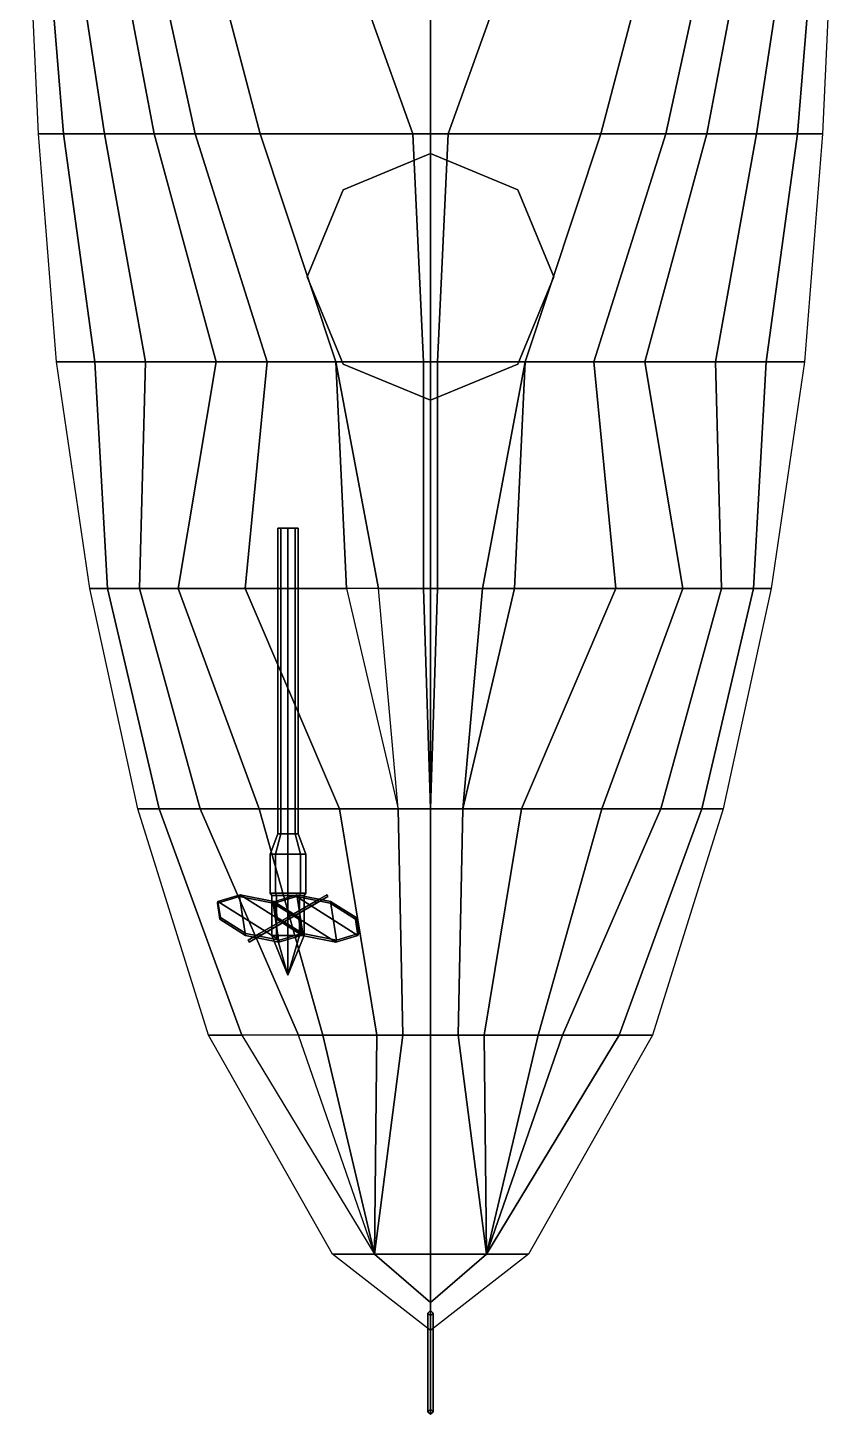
# Model space of a CAD drawing. Header units: millimetres. Extents: x -9 to 9, y -48 to 62.
# Drawn here: x -7.97 to 7.97, y -47.95 to -20.52 of the extents above; entities that cross this region are included whole.
import ezdxf

# ---------------------------------------------------------------- set-up
doc = ezdxf.new("R2010")
doc.units = ezdxf.units.MM
doc.layers.add('propeller', color=1, linetype='Continuous')

msp = doc.modelspace()

# ---------------------------------------------------------------- linework, layer by layer
for points in [[(0, -31.99, 13.42), (0, -31.94, 13.38), (0, -3.11, 35.16), (0, -3.11, 35.21)], [(0, -3.11, 35.21), (0, -3.11, 35.16), (0, -31.94, 13.38), (0, -31.99, 13.42)], [(0, -3.11, 35.21), (0, -4.378, 34.253), (0, -32.45, 14.18), (0, -32.49, 14.24)], [(0, -32.49, 14.24), (0, -32.45, 14.18), (0, -4.378, 34.253), (0, -3.11, 35.21)], [(-7.97, -18.02, 3.21), (-7.64, -18.02, 0.05), (-7.26, -22.62, 0.05), (-7.76, -22.62, 3.21)], [(-7.64, -18.02, 0.05), (-7.15, -18.02, -1.85), (-6.45, -22.62, -1.85), (-7.26, -22.62, 0.05)], [(-7.15, -18.02, -1.85), (-6.34, -18.02, -2.88), (-5.47, -22.62, -2.88), (-6.45, -22.62, -1.85)], [(-6.34, -18.02, -2.88), (-5.66, -18.02, -3.41), (-4.66, -22.62, -3.41), (-5.47, -22.62, -2.88)], [(-5.66, -18.02, -3.41), (-4.58, -18.02, -3.97), (-3.37, -22.62, -3.97), (-4.66, -22.62, -3.41)], [(-4.58, -18.02, -3.97), (-2, -18.02, -4.44), (-0.35, -22.62, -4.44), (-3.37, -22.62, -3.97)], [(0, -22.62, -4.44), (-0.35, -22.62, -4.44), (-2, -18.02, -4.44), (0, -18.02, -4.44)], [(0, -18.02, -4.44), (2, -18.02, -4.44), (0.35, -22.62, -4.44), (0, -22.62, -4.44)], [(3.37, -22.62, -3.97), (0.35, -22.62, -4.44), (2, -18.02, -4.44), (4.58, -18.02, -3.97)], [(4.66, -22.62, -3.41), (3.37, -22.62, -3.97), (4.58, -18.02, -3.97), (5.66, -18.02, -3.41)], [(5.47, -22.62, -2.88), (4.66, -22.62, -3.41), (5.66, -18.02, -3.41), (6.34, -18.02, -2.88)], [(6.45, -22.62, -1.85), (5.47, -22.62, -2.88), (6.34, -18.02, -2.88), (7.15, -18.02, -1.85)], [(7.26, -22.62, 0.05), (6.45, -22.62, -1.85), (7.15, -18.02, -1.85), (7.64, -18.02, 0.05)], [(7.76, -22.62, 3.21), (7.26, -22.62, 0.05), (7.64, -18.02, 0.05), (7.97, -18.02, 3.21)], [(-7.76, -22.62, 3.21), (-7.26, -22.62, 0.05), (-6.64, -27.13, 0.05), (-7.4, -27.13, 3.21)], [(-7.26, -22.62, 0.05), (-6.45, -22.62, -1.85), (-5.64, -27.13, -1.85), (-6.64, -27.13, 0.05)], [(-6.45, -22.62, -1.85), (-5.47, -22.62, -2.88), (-4.24, -27.13, -2.88), (-5.64, -27.13, -1.85)], [(-5.47, -22.62, -2.88), (-4.66, -22.62, -3.41), (-3.23, -27.13, -3.41), (-4.24, -27.13, -2.88)], [(-4.66, -22.62, -3.41), (-3.37, -22.62, -3.97), (-1.87, -27.13, -3.97), (-3.23, -27.13, -3.41)], [(-3.37, -22.62, -3.97), (-0.35, -22.62, -4.44), (-0.14, -27.13, -4.44), (-1.87, -27.13, -3.97)], [(0, -27.13, -4.44), (-0.14, -27.13, -4.44), (-0.35, -22.62, -4.44), (0, -22.62, -4.44)], [(0, -22.62, -4.44), (0.35, -22.62, -4.44), (0.14, -27.13, -4.44), (0, -27.13, -4.44)], [(1.87, -27.13, -3.97), (0.14, -27.13, -4.44), (0.35, -22.62, -4.44), (3.37, -22.62, -3.97)], [(3.23, -27.13, -3.41), (1.87, -27.13, -3.97), (3.37, -22.62, -3.97), (4.66, -22.62, -3.41)], [(4.24, -27.13, -2.88), (3.23, -27.13, -3.41), (4.66, -22.62, -3.41), (5.47, -22.62, -2.88)], [(5.64, -27.13, -1.85), (4.24, -27.13, -2.88), (5.47, -22.62, -2.88), (6.45, -22.62, -1.85)], [(6.64, -27.13, 0.05), (5.64, -27.13, -1.85), (6.45, -22.62, -1.85), (7.26, -22.62, 0.05)], [(7.4, -27.13, 3.21), (6.64, -27.13, 0.05), (7.26, -22.62, 0.05), (7.76, -22.62, 3.21)], [(0, -23.01, 3.21), (-1.725, -23.725, 3.21), (-1.725, -23.725, 3.78), (0, -23.01, 3.78)], [(1.725, -23.725, 3.21), (0, -23.01, 3.21), (0, -23.01, 3.78), (1.725, -23.725, 3.78)], [(-1.725, -23.725, 3.21), (-2.44, -25.45, 3.21), (-2.44, -25.45, 3.78), (-1.725, -23.725, 3.78)], [(2.44, -25.45, 3.21), (1.725, -23.725, 3.21), (1.725, -23.725, 3.78), (2.44, -25.45, 3.78)], [(-2.44, -25.45, 3.21), (-1.725, -27.175, 3.21), (-1.725, -27.175, 3.78), (-2.44, -25.45, 3.78)], [(1.725, -27.175, 3.21), (2.44, -25.45, 3.21), (2.44, -25.45, 3.78), (1.725, -27.175, 3.78)], [(-7.4, -27.13, 3.21), (-6.64, -27.13, 0.05), (-6.39, -31.61, 1.62), (-6.74, -31.61, 3.21)], [(-6.64, -27.13, 0.05), (-5.64, -27.13, -1.85), (-5.76, -31.61, 0.05), (-6.39, -31.61, 1.62)], [(-5.64, -27.13, -1.85), (-4.24, -27.13, -2.88), (-4.99, -31.61, -1.07), (-5.76, -31.61, 0.05)], [(-4.24, -27.13, -2.88), (-3.23, -27.13, -3.41), (-3.67, -31.61, -2.2), (-4.99, -31.61, -1.07)], [(-3.23, -27.13, -3.41), (-1.87, -27.13, -3.97), (-1.66, -31.61, -3.41), (-3.67, -31.61, -2.2)], [(-1.87, -27.13, -3.97), (-1.87, -27.13, -3.97), (-1.03, -31.61, -3.67), (-1.66, -31.61, -3.41)], [(-1.87, -27.13, -3.97), (-0.14, -27.13, -4.44), (-0.14, -31.61, -4.38), (-1.03, -31.61, -3.67)], [(0, -31.61, -4.44), (-0.14, -31.61, -4.38), (-0.14, -27.13, -4.44), (0, -27.13, -4.44)], [(0, -27.13, -4.44), (0.14, -27.13, -4.44), (0.14, -31.61, -4.38), (0, -31.61, -4.44)], [(1.03, -31.61, -3.67), (0.14, -31.61, -4.38), (0.14, -27.13, -4.44), (1.87, -27.13, -3.97)], [(1.66, -31.61, -3.41), (1.03, -31.61, -3.67), (1.87, -27.13, -3.97)], [(3.67, -31.61, -2.2), (1.66, -31.61, -3.41), (1.87, -27.13, -3.97), (3.23, -27.13, -3.41)], [(4.99, -31.61, -1.07), (3.67, -31.61, -2.2), (3.23, -27.13, -3.41), (4.24, -27.13, -2.88)], [(5.76, -31.61, 0.05), (4.99, -31.61, -1.07), (4.24, -27.13, -2.88), (5.64, -27.13, -1.85)], [(6.39, -31.61, 1.62), (5.76, -31.61, 0.05), (5.64, -27.13, -1.85), (6.64, -27.13, 0.05)], [(6.74, -31.61, 3.21), (6.39, -31.61, 1.62), (6.64, -27.13, 0.05), (7.4, -27.13, 3.21)], [(-1.725, -27.175, 3.21), (0, -27.89, 3.21), (0, -27.89, 3.78), (-1.725, -27.175, 3.78)], [(0, -27.89, 3.21), (1.725, -27.175, 3.21), (1.725, -27.175, 3.78), (0, -27.89, 3.78)], [(-2.961, -30.42, -2.469), (-3.02, -30.42, -2.61), (-3.02, -36.47, -2.61), (-2.961, -36.47, -2.469)], [(-3.02, -30.42, -2.61), (-2.961, -30.42, -2.751), (-2.961, -36.47, -2.751), (-3.02, -36.47, -2.61)], [(-2.82, -30.42, -2.41), (-2.961, -30.42, -2.469), (-2.961, -36.47, -2.469), (-2.82, -36.47, -2.41)], [(-2.961, -30.42, -2.751), (-2.82, -30.42, -2.81), (-2.82, -36.47, -2.81), (-2.961, -36.47, -2.751)], [(-2.679, -30.42, -2.469), (-2.82, -30.42, -2.41), (-2.82, -36.47, -2.41), (-2.679, -36.47, -2.469)], [(-2.82, -30.42, -2.81), (-2.679, -30.42, -2.751), (-2.679, -36.47, -2.751), (-2.82, -36.47, -2.81)], [(-2.62, -30.42, -2.61), (-2.679, -30.42, -2.469), (-2.679, -36.47, -2.469), (-2.62, -36.47, -2.61)], [(-2.679, -30.42, -2.751), (-2.62, -30.42, -2.61), (-2.62, -36.47, -2.61), (-2.679, -36.47, -2.751)], [(-6.74, -31.61, 3.21), (-6.39, -31.61, 1.62), (-5.37, -35.97, 1.62), (-5.79, -35.97, 3.35)], [(-6.39, -31.61, 1.62), (-5.76, -31.61, 0.05), (-4.56, -35.97, 0.05), (-5.37, -35.97, 1.62)], [(-5.76, -31.61, 0.05), (-4.99, -31.61, -1.07), (-3.39, -35.97, -1.07), (-4.56, -35.97, 0.05)], [(-4.99, -31.61, -1.07), (-3.67, -31.61, -2.2), (-1.8, -35.97, -2.2), (-3.39, -35.97, -1.07)], [(-3.67, -31.61, -2.2), (-1.66, -31.61, -3.41), (-0.64, -35.97, -2.92), (-1.8, -35.97, -2.2)], [(-1.03, -31.61, -3.67), (-0.14, -31.61, -4.38), (0, -35.97, -3.67), (-0.64, -35.97, -2.92)], [(0, -35.97, -3.67), (0, -35.97, -3.67), (-0.14, -31.61, -4.38), (0, -31.61, -4.44)], [(0, -35.97, -3.67), (0, -35.97, -3.67), (0, -31.61, -4.44), (0.14, -31.61, -4.38)], [(0.64, -35.97, -2.92), (0, -35.97, -3.67), (0.14, -31.61, -4.38), (1.03, -31.61, -3.67)], [(1.8, -35.97, -2.2), (0.64, -35.97, -2.92), (1.66, -31.61, -3.41), (3.67, -31.61, -2.2)], [(0.64, -35.97, -2.92), (0.64, -35.97, -2.92), (1.03, -31.61, -3.67), (1.66, -31.61, -3.41)], [(3.39, -35.97, -1.07), (1.8, -35.97, -2.2), (3.67, -31.61, -2.2), (4.99, -31.61, -1.07)], [(4.56, -35.97, 0.05), (3.39, -35.97, -1.07), (4.99, -31.61, -1.07), (5.76, -31.61, 0.05)], [(5.37, -35.97, 1.62), (4.56, -35.97, 0.05), (5.76, -31.61, 0.05), (6.39, -31.61, 1.62)], [(5.79, -35.97, 3.35), (5.37, -35.97, 1.62), (6.39, -31.61, 1.62), (6.74, -31.61, 3.21)], [(0, -32.872, 13.288), (0, -32.9, 13.23), (0, -31.94, 13.38), (0, -31.99, 13.42)], [(0, -31.99, 13.42), (0, -31.94, 13.38), (0, -32.9, 13.23), (0, -32.872, 13.288)], [(0, -32.02, 13.41), (0, -31.99, 13.42), (0, -32.45, 14.18), (0, -32.49, 14.15)], [(0, -32.49, 14.15), (0, -32.45, 14.18), (0, -31.99, 13.42), (0, -32.02, 13.41)], [(0, -32.49, 14.24), (0, -32.45, 14.18), (0, -32.9, 13.23), (0, -32.927, 13.267)], [(0, -32.927, 13.267), (0, -32.9, 13.23), (0, -32.45, 14.18), (0, -32.49, 14.24)], [(0, -45.983, 3.727), (0, -45.968, 3.682), (0, -32.9, 13.23), (0, -32.927, 13.267)], [(0, -32.927, 13.267), (0, -32.9, 13.23), (0, -45.968, 3.682), (0, -45.983, 3.727)], [(-5.79, -35.97, 3.35), (-5.37, -35.97, 1.62), (-3.73, -40.45, 1.61), (-4.39, -40.45, 3.35)], [(-5.37, -35.97, 1.62), (-4.56, -35.97, 0.05), (-2.61, -40.45, 0.05), (-3.73, -40.45, 1.61)], [(-4.56, -35.97, 0.05), (-3.39, -35.97, -1.07), (-2.13, -40.45, -0.39), (-2.61, -40.45, 0.05)], [(-3.39, -35.97, -1.07), (-1.8, -35.97, -2.2), (-1.06, -40.45, -1), (-2.13, -40.45, -0.39)], [(-1.8, -35.97, -2.2), (-0.64, -35.97, -2.92), (-0.55, -40.45, -1.41), (-1.06, -40.45, -1)], [(-0.64, -35.97, -2.92), (0, -35.97, -3.67), (0, -40.45, -2.82), (-0.55, -40.45, -1.41)], [(0.55, -40.45, -1.41), (0, -40.45, -2.82), (0, -35.97, -3.67), (0.64, -35.97, -2.92)], [(1.06, -40.45, -1), (0.55, -40.45, -1.41), (0.64, -35.97, -2.92), (1.8, -35.97, -2.2)], [(2.13, -40.45, -0.39), (1.06, -40.45, -1), (1.8, -35.97, -2.2), (3.39, -35.97, -1.07)], [(2.61, -40.45, 0.05), (2.13, -40.45, -0.39), (3.39, -35.97, -1.07), (4.56, -35.97, 0.05)], [(3.73, -40.45, 1.61), (2.61, -40.45, 0.05), (4.56, -35.97, 0.05), (5.37, -35.97, 1.62)], [(4.39, -40.45, 3.35), (3.73, -40.45, 1.61), (5.37, -35.97, 1.62), (5.79, -35.97, 3.35)], [(-3.067, -36.87, -2.857), (-3.17, -36.87, -2.61), (-3.02, -36.47, -2.61), (-2.961, -36.47, -2.751)], [(-3.17, -36.87, -2.61), (-3.067, -36.87, -2.363), (-2.961, -36.47, -2.469), (-3.02, -36.47, -2.61)], [(-2.82, -36.87, -2.96), (-3.067, -36.87, -2.857), (-2.961, -36.47, -2.751), (-2.82, -36.47, -2.81)], [(-3.067, -36.87, -2.363), (-2.82, -36.87, -2.26), (-2.82, -36.47, -2.41), (-2.961, -36.47, -2.469)], [(-2.573, -36.87, -2.857), (-2.82, -36.87, -2.96), (-2.82, -36.47, -2.81), (-2.679, -36.47, -2.751)], [(-2.82, -36.87, -2.26), (-2.573, -36.87, -2.363), (-2.679, -36.47, -2.469), (-2.82, -36.47, -2.41)], [(-2.47, -36.87, -2.61), (-2.573, -36.87, -2.857), (-2.679, -36.47, -2.751), (-2.62, -36.47, -2.61)], [(-2.573, -36.87, -2.363), (-2.47, -36.87, -2.61), (-2.62, -36.47, -2.61), (-2.679, -36.47, -2.469)], [(-3.067, -36.87, -2.363), (-3.17, -36.87, -2.61), (-3.17, -37.64, -2.61), (-3.067, -37.64, -2.363)], [(-3.17, -36.87, -2.61), (-3.067, -36.87, -2.857), (-3.067, -37.64, -2.857), (-3.17, -37.64, -2.61)], [(-2.82, -36.87, -2.26), (-3.067, -36.87, -2.363), (-3.067, -37.64, -2.363), (-2.82, -37.64, -2.26)], [(-3.067, -36.87, -2.857), (-2.82, -36.87, -2.96), (-2.82, -37.64, -2.96), (-3.067, -37.64, -2.857)], [(-2.573, -36.87, -2.363), (-2.82, -36.87, -2.26), (-2.82, -37.64, -2.26), (-2.573, -37.64, -2.363)], [(-2.82, -36.87, -2.96), (-2.573, -36.87, -2.857), (-2.573, -37.64, -2.857), (-2.82, -37.64, -2.96)], [(-2.47, -36.87, -2.61), (-2.573, -36.87, -2.363), (-2.573, -37.64, -2.363), (-2.47, -37.64, -2.61)], [(-2.573, -36.87, -2.857), (-2.47, -36.87, -2.61), (-2.47, -37.64, -2.61), (-2.573, -37.64, -2.857)], [(-3.046, -37.69, -2.836), (-3.14, -37.69, -2.61), (-3.17, -37.64, -2.61), (-3.067, -37.64, -2.857)], [(-3.14, -37.69, -2.61), (-3.046, -37.69, -2.384), (-3.067, -37.64, -2.363), (-3.17, -37.64, -2.61)], [(-2.82, -37.69, -2.93), (-3.046, -37.69, -2.836), (-3.067, -37.64, -2.857), (-2.82, -37.64, -2.96)], [(-3.046, -37.69, -2.384), (-2.82, -37.69, -2.29), (-2.82, -37.64, -2.26), (-3.067, -37.64, -2.363)], [(-2.594, -37.69, -2.836), (-2.82, -37.69, -2.93), (-2.82, -37.64, -2.96), (-2.573, -37.64, -2.857)], [(-2.82, -37.69, -2.29), (-2.594, -37.69, -2.384), (-2.573, -37.64, -2.363), (-2.82, -37.64, -2.26)], [(-2.5, -37.69, -2.61), (-2.594, -37.69, -2.836), (-2.573, -37.64, -2.857), (-2.47, -37.64, -2.61)], [(-2.594, -37.69, -2.384), (-2.5, -37.69, -2.61), (-2.47, -37.64, -2.61), (-2.573, -37.64, -2.363)], [(0, -39.68, -4.48), (0, -39.4, -4.1), (0, -39.4, -3.41), (0, -39.68, -3.09)], [(0, -39.68, -3.09), (0, -39.4, -3.41), (0, -39.4, -4.1), (0, -39.68, -4.48)], [(0, -41.24, -3.09), (0, -39.68, -3.09), (0, -39.68, -4.48), (0, -41.24, -4.48)], [(0, -41.24, -4.48), (0, -39.68, -4.48), (0, -39.68, -3.09), (0, -41.24, -3.09)], [(-4.39, -40.45, 3.35), (-3.73, -40.45, 1.61), (-1.11, -44.78, 1.61), (-1.94, -44.78, 3.48)], [(-2.61, -40.45, 0.05), (-2.13, -40.45, -0.39), (-1.11, -44.78, 1.61)], [(-2.13, -40.45, -0.39), (-1.06, -40.45, -1), (-1.11, -44.78, 1.61)], [(-0.55, -40.45, -1.41), (0, -40.45, -2.82), (0, -44.78, 0.05), (-1.11, -44.78, 1.61)], [(-1.06, -40.45, -1), (-0.55, -40.45, -1.41), (-1.11, -44.78, 1.61)], [(1.11, -44.78, 1.61), (0, -44.78, 0.05), (0, -40.45, -2.82), (0.55, -40.45, -1.41)], [(1.11, -44.78, 1.61), (1.11, -44.78, 1.61), (0.55, -40.45, -1.41), (1.06, -40.45, -1)], [(1.11, -44.78, 1.61), (1.11, -44.78, 1.61), (1.06, -40.45, -1), (2.13, -40.45, -0.39)], [(1.94, -44.78, 3.48), (1.11, -44.78, 1.61), (3.73, -40.45, 1.61), (4.39, -40.45, 3.35)], [(1.11, -44.78, 1.61), (1.11, -44.78, 1.61), (2.61, -40.45, 0.05), (3.73, -40.45, 1.61)], [(1.11, -44.78, 1.61), (1.11, -44.78, 1.61), (2.13, -40.45, -0.39), (2.61, -40.45, 0.05)], [(0, -43.153, -1.028), (0, -41.24, -2.296), (0, -41.24, -4.48), (0, -42.87, -4.38)], [(0, -42.87, -4.38), (0, -41.24, -4.48), (0, -41.24, -2.296), (0, -43.153, -1.028)], [(0, -43.36, -4.22), (0, -42.87, -4.38), (0, -43.153, -1.028), (0, -43.36, -1.14)], [(0, -43.36, -1.14), (0, -43.153, -1.028), (0, -42.87, -4.38), (0, -43.36, -4.22)], [(-1.94, -44.78, 3.48), (-1.11, -44.78, 1.61), (0, -45.74, 1.72), (0, -46.29, 3.48)], [(-1.11, -44.78, 1.61), (0, -44.78, 0.05), (0, -45.45, 0.92), (0, -45.74, 1.72)], [(0, -45.74, 1.72), (0, -45.45, 0.92), (0, -44.78, 0.05), (1.11, -44.78, 1.61)], [(0, -46.29, 3.48), (0, -45.74, 1.72), (1.11, -44.78, 1.61), (1.94, -44.78, 3.48)], [(0, -45.9, 3.48), (-0.05, -45.95, 3.48), (-0.05, -47.9, 9.28), (0, -47.85, 9.28)], [(-0.05, -45.95, 3.48), (0, -46, 3.48), (0, -47.95, 9.28), (-0.05, -47.9, 9.28)], [(0.05, -45.95, 3.48), (0, -45.9, 3.48), (0, -47.85, 9.28), (0.05, -47.9, 9.28)], [(0, -46, 3.48), (0.05, -45.95, 3.48), (0.05, -47.9, 9.28), (0, -47.95, 9.28)], [(0, -47.95, 9.28), (0.05, -47.9, 9.28), (0, -47.85, 9.28), (-0.05, -47.9, 9.28)]]:
    msp.add_3dface(points)
at = {"layer": 'propeller'}
for points in [[(-3.768, -37.673, -2.269), (-4.205, -37.804, -2.785), (-4.215, -37.839, -2.767), (-3.778, -37.707, -2.251)], [(-3.778, -37.707, -2.251), (-4.215, -37.839, -2.767), (-4.167, -38.157, -3.376), (-3.663, -38.476, -3.722)], [(-4.205, -37.804, -2.785), (-4.157, -38.123, -3.394), (-4.167, -38.157, -3.376), (-4.215, -37.839, -2.767)], [(-3.768, -37.673, -2.269), (-2.551, -38.441, -3.103), (-2.988, -38.573, -3.619), (-4.205, -37.804, -2.785)], [(-4.205, -37.804, -2.785), (-2.988, -38.573, -3.619), (-3.653, -38.441, -3.739), (-4.157, -38.123, -3.394)], [(-3.102, -37.804, -2.148), (-3.768, -37.673, -2.269), (-3.778, -37.707, -2.251), (-3.112, -37.839, -2.131)], [(-3.778, -37.707, -2.251), (-3.663, -38.476, -3.722), (-2.998, -38.607, -3.601), (-3.112, -37.839, -2.131)], [(-3.768, -37.673, -2.269), (-3.102, -37.804, -2.148), (-2.598, -38.123, -2.494), (-2.551, -38.441, -3.103)], [(-2.051, -37.673, -1.96), (-3.381, -38.441, -2.596), (-3.609, -38.573, -1.96), (-2.279, -37.804, -1.324)], [(-2.279, -37.804, -1.324), (-3.609, -38.573, -1.96), (-3.381, -38.441, -1.324), (-2.83, -38.123, -1.06)], [(-2.031, -37.707, -1.96), (-3.361, -38.476, -1.324), (-3.589, -38.607, -1.96), (-2.259, -37.839, -2.596)], [(-2.259, -37.839, -2.596), (-3.589, -38.607, -1.96), (-3.361, -38.476, -2.596), (-2.81, -38.157, -2.86)], [(-2.051, -37.673, -1.96), (-2.279, -37.804, -2.596), (-2.83, -38.123, -2.86), (-3.381, -38.441, -2.596)], [(-2.031, -37.707, -1.96), (-2.259, -37.839, -1.324), (-2.81, -38.157, -1.06), (-3.361, -38.476, -1.324)], [(-3.046, -37.69, -2.384), (-3.14, -37.69, -2.61), (-3.14, -38.48, -2.61), (-3.046, -38.48, -2.384)], [(-3.14, -37.69, -2.61), (-3.046, -37.69, -2.836), (-3.046, -38.48, -2.836), (-3.14, -38.48, -2.61)], [(-2.598, -38.123, -2.494), (-3.102, -37.804, -2.148), (-3.112, -37.839, -2.131), (-2.608, -38.157, -2.476)], [(-3.112, -37.839, -2.131), (-2.998, -38.607, -3.601), (-2.561, -38.476, -3.085), (-2.608, -38.157, -2.476)], [(-3.079, -37.804, -3.085), (-2.642, -37.673, -3.601), (-2.652, -37.707, -3.619), (-3.089, -37.839, -3.103)], [(-2.652, -37.707, -3.619), (-1.435, -38.476, -2.785), (-1.872, -38.607, -2.269), (-3.089, -37.839, -3.103)], [(-3.032, -38.123, -2.476), (-3.079, -37.804, -3.085), (-3.089, -37.839, -3.103), (-3.042, -38.157, -2.494)], [(-3.089, -37.839, -3.103), (-1.872, -38.607, -2.269), (-2.538, -38.476, -2.148), (-3.042, -38.157, -2.494)], [(-2.642, -37.673, -3.601), (-3.079, -37.804, -3.085), (-3.032, -38.123, -2.476), (-2.528, -38.441, -2.131)], [(-2.82, -37.69, -2.29), (-3.046, -37.69, -2.384), (-3.046, -38.48, -2.384), (-2.82, -38.48, -2.29)], [(-3.046, -37.69, -2.836), (-2.82, -37.69, -2.93), (-2.82, -38.48, -2.93), (-3.046, -38.48, -2.836)], [(-2.279, -37.804, -1.324), (-2.83, -38.123, -1.06), (-2.81, -38.157, -1.06), (-2.259, -37.839, -1.324)], [(-2.83, -38.123, -2.86), (-2.279, -37.804, -2.596), (-2.259, -37.839, -2.596), (-2.81, -38.157, -2.86)], [(-2.594, -37.69, -2.384), (-2.82, -37.69, -2.29), (-2.82, -38.48, -2.29), (-2.594, -38.48, -2.384)], [(-2.82, -37.69, -2.93), (-2.594, -37.69, -2.836), (-2.594, -38.48, -2.836), (-2.82, -38.48, -2.93)], [(-2.642, -37.673, -3.601), (-1.977, -37.804, -3.722), (-1.987, -37.839, -3.739), (-2.652, -37.707, -3.619)], [(-2.652, -37.707, -3.619), (-1.987, -37.839, -3.739), (-1.483, -38.157, -3.394), (-1.435, -38.476, -2.785)], [(-2.642, -37.673, -3.601), (-2.528, -38.441, -2.131), (-1.862, -38.573, -2.251), (-1.977, -37.804, -3.722)], [(-2.5, -37.69, -2.61), (-2.594, -37.69, -2.384), (-2.594, -38.48, -2.384), (-2.5, -38.48, -2.61)], [(-2.594, -37.69, -2.836), (-2.5, -37.69, -2.61), (-2.5, -38.48, -2.61), (-2.594, -38.48, -2.836)], [(-2.051, -37.673, -1.96), (-2.279, -37.804, -1.324), (-2.259, -37.839, -1.324), (-2.031, -37.707, -1.96)], [(-2.279, -37.804, -2.596), (-2.051, -37.673, -1.96), (-2.031, -37.707, -1.96), (-2.259, -37.839, -2.596)], [(-1.977, -37.804, -3.722), (-1.473, -38.123, -3.376), (-1.483, -38.157, -3.394), (-1.987, -37.839, -3.739)], [(-1.977, -37.804, -3.722), (-1.862, -38.573, -2.251), (-1.425, -38.441, -2.767), (-1.473, -38.123, -3.376)], [(-4.157, -38.123, -3.394), (-3.653, -38.441, -3.739), (-3.663, -38.476, -3.722), (-4.167, -38.157, -3.376)], [(-2.83, -38.123, -1.06), (-3.381, -38.441, -1.324), (-3.361, -38.476, -1.324), (-2.81, -38.157, -1.06)], [(-3.381, -38.441, -2.596), (-2.83, -38.123, -2.86), (-2.81, -38.157, -2.86), (-3.361, -38.476, -2.596)], [(-2.528, -38.441, -2.131), (-3.032, -38.123, -2.476), (-3.042, -38.157, -2.494), (-2.538, -38.476, -2.148)], [(-2.551, -38.441, -3.103), (-2.598, -38.123, -2.494), (-2.608, -38.157, -2.476), (-2.561, -38.476, -3.085)], [(-1.473, -38.123, -3.376), (-1.425, -38.441, -2.767), (-1.435, -38.476, -2.785), (-1.483, -38.157, -3.394)], [(-3.653, -38.441, -3.739), (-2.988, -38.573, -3.619), (-2.998, -38.607, -3.601), (-3.663, -38.476, -3.722)], [(-3.381, -38.441, -1.324), (-3.609, -38.573, -1.96), (-3.589, -38.607, -1.96), (-3.361, -38.476, -1.324)], [(-3.609, -38.573, -1.96), (-3.381, -38.441, -2.596), (-3.361, -38.476, -2.596), (-3.589, -38.607, -1.96)], [(-3.046, -38.48, -2.384), (-3.14, -38.48, -2.61), (-2.82, -39.26, -2.61)], [(-3.14, -38.48, -2.61), (-3.046, -38.48, -2.836), (-2.82, -39.26, -2.61)], [(-2.82, -38.48, -2.29), (-3.046, -38.48, -2.384), (-2.82, -39.26, -2.61)], [(-3.046, -38.48, -2.836), (-2.82, -38.48, -2.93), (-2.82, -39.26, -2.61)], [(-2.988, -38.573, -3.619), (-2.551, -38.441, -3.103), (-2.561, -38.476, -3.085), (-2.998, -38.607, -3.601)], [(-2.5, -38.48, -2.61), (-2.594, -38.48, -2.384), (-2.82, -39.26, -2.61)], [(-2.594, -38.48, -2.384), (-2.82, -38.48, -2.29), (-2.82, -39.26, -2.61)], [(-2.82, -38.48, -2.93), (-2.594, -38.48, -2.836), (-2.82, -39.26, -2.61)], [(-2.594, -38.48, -2.836), (-2.5, -38.48, -2.61), (-2.82, -39.26, -2.61)], [(-1.862, -38.573, -2.251), (-2.528, -38.441, -2.131), (-2.538, -38.476, -2.148), (-1.872, -38.607, -2.269)], [(-1.425, -38.441, -2.767), (-1.862, -38.573, -2.251), (-1.872, -38.607, -2.269), (-1.435, -38.476, -2.785)]]:
    msp.add_3dface(points, dxfattribs=at)

doc.saveas('drawing.dxf')
